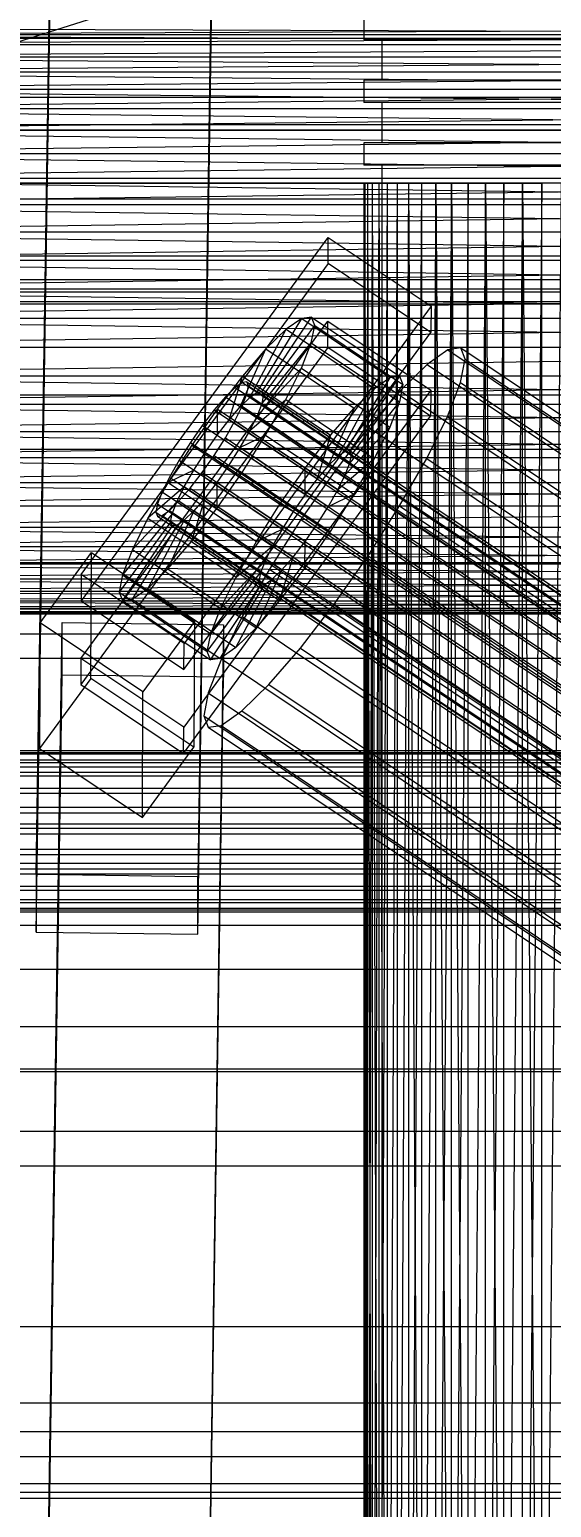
# Model space of a CAD drawing. Header units: millimetres. Extents: x -191664 to 191490, y -197311 to 10263.
# Drawn here: x -379.3 to -321.1, y -29967.7 to -29802.9 of the extents above; entities that cross this region are included whole.
import ezdxf

# ---------------------------------------------------------------- set-up
doc = ezdxf.new("R2010")
doc.units = ezdxf.units.MM
for name, color, linetype, lineweight in [('COTAS_USUARIO', 1, 'Continuous', 0), ('frontal_briquetadora', 7, 'Continuous', 0), ('frontal_C01', 7, 'Continuous', 0), ('frontal_C02', 7, 'Continuous', 0), ('frontal_C03', 7, 'Continuous', 0), ('frontal_secador', 7, 'Continuous', 0)]:
    doc.layers.add(name, color=color, linetype=linetype, lineweight=lineweight)
doc.dimstyles.new('PLANTA_100', dxfattribs={"dimtxt": 250, "dimasz": 150, "dimexe": 150, "dimexo": 80, "dimgap": 100, "dimtad": 1, "dimtih": 1, "dimtoh": 1, "dimdec": 1, "dimdsep": 46, "dimcen": 0.09, "dimclrd": 1, "dimclre": 1, "dimclrt": 1, "dimadec": 0, "dimazin": 0, "dimtfac": 1, "dimtdec": 4, "dimtofl": 0, "dimtmove": 0, "dimatfit": 3, "dimfxl": 1, "dimtolj": 1, "dimtzin": 0, "dimarcsym": 0})

# ---------------------------------------------------------------- blocks, each defined once
blk = doc.blocks.new('*D106')
at = {"layer": 'COTAS_USUARIO', "color": 1, "lineweight": -2, "transparency": 16777216}
for p, q in [((-1180, -29182.75), (-1180, -29032.75)), ((-60, -29332.75), (-1330, -29332.75)), ((-60, -29700), (-1330, -29700)), ((-1180, -29850), (-1180, -30000))]:
    blk.add_line(p, q, dxfattribs=at)
at = {"layer": 'COTAS_USUARIO', "color": 1, "transparency": 16777216}
for points in [[(-1205, -29182.75), (-1155, -29182.75), (-1180, -29332.75)], [(-1205, -29850), (-1155, -29850), (-1180, -29700)]]:
    blk.add_solid(points, dxfattribs=at)
at = {"layer": 'Defpoints', "color": 0, "transparency": 16777216}
for p in [(-1180, -29332.75), (20, -29332.75), (20, -29700)]:
    blk.add_point(p, dxfattribs=at)
blk = doc.blocks.new('*D109')
at = {"layer": 'COTAS_USUARIO', "color": 1, "lineweight": -2, "transparency": 16777216}
for p, q in [((-80, -28700), (-1350, -28700)), ((-1200, -31850), (-1200, -28850)), ((-80, -32000), (-1350, -32000))]:
    blk.add_line(p, q, dxfattribs=at)
at = {"layer": 'COTAS_USUARIO', "color": 1, "transparency": 16777216}
for points in [[(-1225, -28850), (-1175, -28850), (-1200, -28700)], [(-1225, -31850), (-1175, -31850), (-1200, -32000)]]:
    blk.add_solid(points, dxfattribs=at)
at = {"layer": 'Defpoints', "color": 0, "transparency": 16777216}
for p in [(-1200, -28700), (0, -28700), (0, -32000)]:
    blk.add_point(p, dxfattribs=at)
blk = doc.blocks.new('*D111')
at = {"layer": 'COTAS_USUARIO', "color": 1, "lineweight": -2, "transparency": 16777216}
for p, q in [((-80, -27700), (-1350, -27700)), ((-1200, -31850), (-1200, -27850)), ((-80, -32000), (-1350, -32000))]:
    blk.add_line(p, q, dxfattribs=at)
at = {"layer": 'COTAS_USUARIO', "color": 1, "transparency": 16777216}
for points in [[(-1225, -27850), (-1175, -27850), (-1200, -27700)], [(-1225, -31850), (-1175, -31850), (-1200, -32000)]]:
    blk.add_solid(points, dxfattribs=at)
at = {"layer": 'Defpoints', "color": 0, "transparency": 16777216}
for p in [(-1200, -27700), (0, -27700), (0, -32000)]:
    blk.add_point(p, dxfattribs=at)
blk = doc.blocks.new('*D121')
at = {"layer": 'COTAS_USUARIO', "color": 1, "lineweight": -2, "transparency": 16777216}
for p, q in [((-80, -29000), (-1350, -29000)), ((-1200, -31850), (-1200, -29150)), ((-80, -32000), (-1350, -32000))]:
    blk.add_line(p, q, dxfattribs=at)
at = {"layer": 'COTAS_USUARIO', "color": 1, "transparency": 16777216}
for points in [[(-1225, -29150), (-1175, -29150), (-1200, -29000)], [(-1225, -31850), (-1175, -31850), (-1200, -32000)]]:
    blk.add_solid(points, dxfattribs=at)
at = {"layer": 'Defpoints', "color": 0, "transparency": 16777216}
for p in [(-1200, -29000), (0, -29000), (0, -32000)]:
    blk.add_point(p, dxfattribs=at)

msp = doc.modelspace()

# ---------------------------------------------------------------- linework, layer by layer
at = {"layer": 'frontal_briquetadora', "color": 9, "true_color": 0xb9c3c2}
for p, q in [((-210, -29750), (-430, -29820)), ((-210, -29802.68), (-430, -29803.47)), ((-210, -29803.47), (-430, -29802.68)), ((-342, -29801.5), (-342, -29804)), ((-210, -29803.47), (-430, -29804.56)), ((-210, -29803.47), (-430, -29803.47)), ((-210, -29804.56), (-430, -29803.47)), ((-339.82, -29804), (-342, -29804)), ((-338.02, -29804), (-340, -29804)), ((-340, -29804), (-340, -29808.5)), ((-333.72, -29804), (-339.82, -29804)), ((-332.47, -29804), (-338.02, -29804)), ((-324.9, -29804), (-333.72, -29804)), ((-324.45, -29804), (-332.47, -29804)), ((-315.1, -29804), (-324.9, -29804)), ((-315.55, -29804), (-324.45, -29804)), ((-210, -29804.56), (-430, -29805.95)), ((-210, -29804.56), (-430, -29804.56)), ((-210, -29805.95), (-430, -29807.61)), ((-210, -29805.95), (-430, -29805.95)), ((-210, -29807.61), (-430, -29805.95)), ((-210, -29807.61), (-430, -29809.54)), ((-210, -29807.61), (-430, -29807.61)), ((-430, -29807.61), (-210, -29809.54)), ((-339.82, -29808.5), (-342, -29808.5)), ((-342, -29808.5), (-342, -29811)), ((-338.02, -29808.5), (-340, -29808.5)), ((-333.72, -29808.5), (-339.82, -29808.5)), ((-332.47, -29808.5), (-338.02, -29808.5)), ((-324.9, -29808.5), (-333.72, -29808.5)), ((-324.45, -29808.5), (-332.47, -29808.5)), ((-315.1, -29808.5), (-324.9, -29808.5)), ((-315.55, -29808.5), (-324.45, -29808.5)), ((-210, -29809.54), (-430, -29811.72)), ((-210, -29809.54), (-430, -29809.54)), ((-430, -29809.54), (-210, -29811.72)), ((-339.82, -29811), (-342, -29811)), ((-338.02, -29811), (-340, -29811)), ((-340, -29811), (-340, -29815.5)), ((-333.72, -29811), (-339.82, -29811)), ((-332.47, -29811), (-338.02, -29811)), ((-324.9, -29811), (-333.72, -29811)), ((-324.45, -29811), (-332.47, -29811)), ((-315.1, -29811), (-324.9, -29811)), ((-315.55, -29811), (-324.45, -29811)), ((-210, -29811.72), (-430, -29811.72)), ((-430, -29814.11), (-210, -29811.72)), ((-430, -29811.72), (-210, -29814.11)), ((-210, -29814.11), (-430, -29814.11)), ((-430, -29816.72), (-210, -29814.11)), ((-430, -29814.11), (-210, -29816.72)), ((-339.82, -29815.5), (-342, -29815.5)), ((-342, -29815.5), (-342, -29818)), ((-338.02, -29815.5), (-340, -29815.5)), ((-333.72, -29815.5), (-339.82, -29815.5)), ((-332.47, -29815.5), (-338.02, -29815.5)), ((-324.9, -29815.5), (-333.72, -29815.5)), ((-324.45, -29815.5), (-332.47, -29815.5)), ((-315.1, -29815.5), (-324.9, -29815.5)), ((-315.55, -29815.5), (-324.45, -29815.5)), ((-210, -29816.72), (-430, -29816.72)), ((-430, -29819.49), (-210, -29816.72)), ((-430, -29816.72), (-210, -29819.49)), ((-339.82, -29818), (-342, -29818)), ((-338.02, -29818), (-340, -29818)), ((-340, -29818), (-340, -29990)), ((-333.72, -29818), (-339.82, -29818)), ((-332.47, -29818), (-338.02, -29818)), ((-324.9, -29818), (-333.72, -29818)), ((-324.45, -29818), (-332.47, -29818)), ((-315.1, -29818), (-324.9, -29818)), ((-315.55, -29818), (-324.45, -29818)), ((-210, -29819.49), (-430, -29819.49)), ((-430, -29822.42), (-210, -29819.49)), ((-430, -29819.49), (-210, -29822.42)), ((-210, -29820), (-430, -29820)), ((-335.56, -29820), (-430, -29820)), ((-430, -29820), (-333.96, -29820)), ((-337.01, -29820), (-430, -29820)), ((-338.29, -29820), (-430, -29820)), ((-430, -29820), (-332.22, -29820)), ((-339.4, -29820), (-430, -29820)), ((-430, -29820), (-330.37, -29820)), ((-340.33, -29820), (-430, -29820)), ((-430, -29820), (-328.42, -29820)), ((-341.05, -29820), (-430, -29820)), ((-430, -29820), (-326.39, -29820)), ((-430, -29820), (-324.29, -29820)), ((-341.58, -29820), (-430, -29820)), ((-430, -29820), (-322.16, -29820)), ((-320, -29820), (-430, -29820)), ((-341.89, -29820), (-430, -29820)), ((-342, -29820), (-430, -29820)), ((-341.89, -29820), (-342, -30060)), ((-342, -29820), (-342, -30060)), ((-341.89, -29820), (-342, -29820)), ((-342, -29820), (-341.89, -30060)), ((-341.58, -29820), (-341.89, -30060)), ((-341.89, -29820), (-341.89, -30060)), ((-341.58, -29820), (-341.89, -29820)), ((-341.89, -29820), (-341.58, -30060)), ((-341.05, -29820), (-341.58, -30060)), ((-341.58, -29820), (-341.58, -30060)), ((-341.05, -29820), (-341.58, -29820)), ((-341.58, -29820), (-341.05, -30060)), ((-340.33, -29820), (-341.05, -30060)), ((-341.05, -29820), (-341.05, -30060)), ((-340.33, -29820), (-341.05, -29820)), ((-341.05, -29820), (-340.33, -30060)), ((-339.4, -29820), (-340.33, -30060)), ((-340.33, -29820), (-340.33, -30060)), ((-339.4, -29820), (-340.33, -29820)), ((-340.33, -29820), (-339.4, -30060)), ((-338.29, -29820), (-339.4, -30060)), ((-339.4, -29820), (-339.4, -30060)), ((-338.29, -29820), (-339.4, -29820)), ((-337.01, -29820), (-338.29, -30060)), ((-338.29, -29820), (-338.29, -30060)), ((-337.01, -29820), (-338.29, -29820)), ((-335.56, -29820), (-337.01, -30060)), ((-337.01, -29820), (-337.01, -30060)), ((-335.56, -29820), (-337.01, -29820)), ((-337.01, -29820), (-335.56, -30060)), ((-333.96, -29820), (-335.56, -30060)), ((-335.56, -29820), (-335.56, -30060)), ((-333.96, -29820), (-335.56, -29820)), ((-332.22, -29820), (-333.96, -30060)), ((-333.96, -30060), (-333.96, -29820)), ((-332.22, -29820), (-333.96, -29820)), ((-333.96, -29820), (-332.22, -30060)), ((-330.37, -29820), (-332.22, -30060)), ((-332.22, -30060), (-332.22, -29820)), ((-330.37, -29820), (-332.22, -29820)), ((-332.22, -29820), (-330.37, -30060)), ((-328.42, -29820), (-330.37, -30060)), ((-330.37, -30060), (-330.37, -29820)), ((-328.42, -29820), (-330.37, -29820)), ((-326.39, -29820), (-328.42, -30060)), ((-328.42, -30060), (-328.42, -29820)), ((-326.39, -29820), (-328.42, -29820)), ((-328.42, -29820), (-326.39, -30060)), ((-324.29, -29820), (-326.39, -30060)), ((-326.39, -30060), (-326.39, -29820)), ((-324.29, -29820), (-326.39, -29820)), ((-322.16, -29820), (-324.29, -30060)), ((-324.29, -30060), (-324.29, -29820)), ((-322.16, -29820), (-324.29, -29820)), ((-324.29, -29820), (-322.16, -30060)), ((-320, -29820), (-322.16, -30060)), ((-322.16, -30060), (-322.16, -29820)), ((-320, -29820), (-322.16, -29820)), ((-210, -29822.42), (-430, -29822.42)), ((-430, -29825.47), (-210, -29822.42)), ((-430, -29822.42), (-210, -29825.47)), ((-210, -29825.47), (-430, -29825.47)), ((-430, -29828.61), (-210, -29825.47)), ((-430, -29825.47), (-210, -29828.61)), ((-210, -29828.61), (-430, -29828.61)), ((-430, -29831.82), (-210, -29828.61)), ((-430, -29828.61), (-210, -29831.82)), ((-210, -29831.82), (-430, -29835.05)), ((-210, -29831.82), (-430, -29831.82)), ((-430, -29831.82), (-210, -29835.05)), ((-210, -29835.05), (-430, -29838.28)), ((-430, -29835.05), (-210, -29835.05)), ((-210, -29838.28), (-430, -29835.05)), ((-210, -29838.28), (-430, -29841.49)), ((-430, -29838.28), (-210, -29838.28)), ((-210, -29841.49), (-430, -29844.63)), ((-430, -29841.49), (-210, -29841.49)), ((-210, -29844.63), (-430, -29841.49)), ((-210, -29844.63), (-430, -29847.68)), ((-430, -29844.63), (-210, -29844.63)), ((-210, -29847.68), (-430, -29844.63)), ((-210, -29847.68), (-430, -29850.61)), ((-430, -29847.68), (-210, -29847.68)), ((-210, -29850.61), (-430, -29847.68)), ((-210, -29850.61), (-430, -29853.38)), ((-430, -29850.61), (-210, -29850.61)), ((-210, -29853.38), (-430, -29850.61)), ((-210, -29853.38), (-430, -29855.98)), ((-430, -29853.38), (-210, -29853.38)), ((-210, -29855.98), (-430, -29853.38)), ((-210, -29855.98), (-430, -29858.38)), ((-430, -29855.98), (-210, -29855.98)), ((-210, -29858.38), (-430, -29858.38)), ((-210, -29858.38), (-430, -29860.56)), ((-210, -29860.56), (-430, -29858.38)), ((-210, -29860.56), (-430, -29860.56)), ((-210, -29860.56), (-430, -29862.49)), ((-210, -29862.49), (-430, -29860.56)), ((-210, -29862.49), (-430, -29862.49)), ((-210, -29862.49), (-430, -29864.15)), ((-210, -29864.15), (-430, -29862.49)), ((-210, -29864.15), (-430, -29864.15)), ((-210, -29864.15), (-430, -29865.54)), ((-210, -29865.54), (-430, -29864.15)), ((-210, -29865.54), (-430, -29865.54)), ((-210, -29865.54), (-430, -29866.63)), ((-210, -29866.63), (-430, -29865.54)), ((-210, -29866.63), (-430, -29866.63)), ((-210, -29866.63), (-430, -29867.42)), ((-210, -29867.42), (-430, -29866.63)), ((-210, -29867.42), (-430, -29867.42)), ((-210, -29867.42), (-430, -29867.89)), ((-210, -29867.89), (-430, -29867.42)), ((-210, -29867.89), (-430, -29867.89)), ((-210, -29867.89), (-430, -29868.05)), ((-210, -29868.05), (-430, -29867.89)), ((-210, -29868.05), (-430, -29868.05))]:
    msp.add_line(p, q, dxfattribs=at)
at = {"layer": 'frontal_C01', "color": 139, "true_color": 0x354b57}
for p, q in [((-378.51, -29897.11), (-375.64, -29705.17)), ((-357.65, -29705.41), (-360.51, -29897.36)), ((-378.51, -29903.52), (-375.64, -29711.57)), ((-360.51, -29903.76), (-357.65, -29711.81)), ((450, -29810.44), (-450, -29810.44)), ((450, -29830.79), (-450, -29830.79)), ((-450, -29843.6), (450, -29843.6)), ((-425, -29891.43), (425, -29891.43)), ((-360.51, -29897.36), (-378.51, -29897.11)), ((-378.51, -29897.11), (-378.51, -29903.52)), ((-360.51, -29903.76), (-360.51, -29897.36)), ((425, -29902.8), (-425, -29902.8)), ((-378.51, -29903.52), (-360.51, -29903.76)), ((425, -29907.7), (-425, -29907.7)), ((-425, -29919.06), (425, -29919.06))]:
    msp.add_line(p, q, dxfattribs=at)
at = {"layer": 'frontal_C02', "color": 139, "true_color": 0x354b57}
for p, q in [((-373.5, -29863.63), (-345.97, -29826.04)), ((-345.98, -29828.96), (-345.97, -29826.04)), ((-345.97, -29826.04), (-334.5, -29833.72)), ((-345.98, -29828.96), (-373.51, -29866.56)), ((-334.51, -29836.65), (-345.98, -29828.96)), ((-334.5, -29833.72), (-362.03, -29871.32)), ((-334.5, -29833.72), (-334.51, -29836.65)), ((-373.54, -29872.99), (-346.01, -29835.39)), ((-346.02, -29838.32), (-346.01, -29835.39)), ((-346.01, -29835.39), (-334.54, -29843.08)), ((-362.04, -29874.24), (-334.51, -29836.65)), ((-346.02, -29838.32), (-373.55, -29875.91)), ((-334.55, -29846), (-346.02, -29838.32)), ((-334.54, -29843.08), (-362.07, -29880.67)), ((-334.54, -29843.08), (-334.55, -29846)), ((-362.08, -29883.59), (-334.55, -29846)), ((-378.09, -29869.02), (-372.35, -29861.19)), ((-372.41, -29875.22), (-372.35, -29861.19)), ((-372.35, -29861.19), (-360.88, -29868.87)), ((-373.5, -29863.63), (-373.51, -29866.56)), ((-362.03, -29871.32), (-373.5, -29863.63)), ((-373.51, -29866.56), (-362.04, -29874.24)), ((-378.51, -30062.77), (-375.64, -29869)), ((-378.09, -29869.02), (-378.14, -29883.05)), ((-366.62, -29876.71), (-378.09, -29869.02)), ((-375.64, -29874.85), (-375.64, -29869)), ((-375.64, -29869), (-357.65, -29869.25)), ((-360.88, -29868.87), (-366.62, -29876.71)), ((-360.88, -29868.87), (-360.94, -29882.9)), ((-357.65, -29869.25), (-360.51, -30063.01)), ((-357.65, -29869.25), (-357.65, -29875.09)), ((-362.04, -29874.24), (-362.03, -29871.32)), ((-373.54, -29872.99), (-373.55, -29875.91)), ((-362.07, -29880.67), (-373.54, -29872.99)), ((-378.51, -30068.61), (-375.64, -29874.85)), ((-372.41, -29875.22), (-378.14, -29883.05)), ((-357.65, -29875.09), (-375.64, -29874.85)), ((-360.94, -29882.9), (-372.41, -29875.22)), ((-360.51, -30068.86), (-357.65, -29875.09)), ((-373.55, -29875.91), (-362.08, -29883.59)), ((-366.68, -29890.73), (-366.62, -29876.71)), ((-362.08, -29883.59), (-362.07, -29880.67)), ((-378.14, -29883.05), (-366.68, -29890.73)), ((-366.68, -29890.73), (-360.94, -29882.9)), ((-450, -29914.05), (450, -29914.05)), ((450, -29925.74), (-450, -29925.74)), ((450, -29947.52), (-450, -29947.52)), ((-450, -29959.21), (450, -29959.21))]:
    msp.add_line(p, q, dxfattribs=at)
at = {"layer": 'frontal_C02', "color": 155, "true_color": 0x617580}
for p, q in [((-353.89, -29843.32), (-348.92, -29835.08)), ((-353.38, -29843.25), (-347.84, -29834.93)), ((-348.92, -29835.08), (-350.65, -29836.29)), ((-347.84, -29834.93), (-348.92, -29835.08)), ((-348.92, -29835.08), (-339.09, -29841.66)), ((-347.84, -29834.93), (-338.01, -29841.52)), ((-347.47, -29835.86), (-347.84, -29834.93)), ((-354.71, -29843.9), (-350.65, -29836.29)), ((-353.21, -29843.69), (-347.47, -29835.86)), ((-350.65, -29836.29), (-352.9, -29838.49)), ((-350.65, -29836.29), (-340.82, -29842.88)), ((-347.85, -29837.8), (-347.47, -29835.86)), ((-347.47, -29835.86), (-337.64, -29842.45)), ((-355.78, -29844.94), (-352.9, -29838.49)), ((-352.9, -29838.49), (-355.53, -29841.53)), ((-353.38, -29844.61), (-347.85, -29837.8)), ((-352.9, -29838.49), (-343.07, -29845.08)), ((-348.94, -29840.63), (-347.85, -29837.8)), ((-347.85, -29837.8), (-338.02, -29844.39)), ((-353.9, -29845.95), (-348.94, -29840.63)), ((-350.68, -29844.14), (-348.94, -29840.63)), ((-348.94, -29840.63), (-339.11, -29847.22)), ((-355.53, -29841.53), (-358.34, -29845.19)), ((-357.02, -29846.38), (-355.53, -29841.53)), ((-355.53, -29841.53), (-345.7, -29848.11)), ((-339.09, -29841.66), (-344.06, -29849.91)), ((-338.01, -29841.52), (-343.55, -29849.84)), ((-340.82, -29842.88), (-339.09, -29841.66)), ((-339.09, -29841.66), (-338.01, -29841.52)), ((-338.01, -29841.52), (-337.64, -29842.45)), ((-355.78, -29844.94), (-354.71, -29843.9)), ((-354.71, -29843.9), (-353.89, -29843.32)), ((-344.88, -29850.48), (-354.71, -29843.9)), ((-353.89, -29843.32), (-353.38, -29843.25)), ((-344.06, -29849.91), (-353.89, -29843.32)), ((-343.55, -29849.84), (-353.38, -29843.25)), ((-353.38, -29843.25), (-353.21, -29843.69)), ((-353.21, -29843.69), (-353.38, -29844.61)), ((-343.38, -29850.28), (-353.21, -29843.69)), ((-340.82, -29842.88), (-344.88, -29850.48)), ((-337.64, -29842.45), (-343.38, -29850.28)), ((-343.07, -29845.08), (-340.82, -29842.88)), ((-337.64, -29842.45), (-338.02, -29844.39)), ((-358.34, -29845.19), (-361.17, -29849.23)), ((-358.34, -29845.19), (-358.36, -29848.11)), ((-348.52, -29851.77), (-358.34, -29845.19)), ((-357.02, -29846.38), (-355.78, -29844.94)), ((-345.95, -29851.52), (-355.78, -29844.94)), ((-354.72, -29847.62), (-350.68, -29844.14)), ((-353.38, -29844.61), (-353.9, -29845.95)), ((-343.55, -29851.2), (-353.38, -29844.61)), ((-352.94, -29848.11), (-350.68, -29844.14)), ((-350.68, -29844.14), (-340.85, -29850.73)), ((-343.07, -29845.08), (-345.95, -29851.52)), ((-345.7, -29848.11), (-343.07, -29845.08)), ((-338.02, -29844.39), (-343.55, -29851.2)), ((-338.02, -29844.39), (-339.11, -29847.22)), ((-358.36, -29848.11), (-357.02, -29846.38)), ((-347.19, -29852.96), (-357.02, -29846.38)), ((-353.9, -29845.95), (-354.72, -29847.62)), ((-344.07, -29852.54), (-353.9, -29845.95)), ((-339.11, -29847.22), (-344.07, -29852.54)), ((-339.11, -29847.22), (-340.85, -29850.73)), ((-359.69, -29850.02), (-358.36, -29848.11)), ((-358.36, -29848.11), (-348.53, -29854.7)), ((-354.72, -29847.62), (-355.8, -29849.49)), ((-355.8, -29849.49), (-352.94, -29848.11)), ((-355.57, -29852.25), (-352.94, -29848.11)), ((-344.9, -29854.2), (-354.72, -29847.62)), ((-352.94, -29848.11), (-343.11, -29854.69)), ((-348.52, -29851.77), (-345.7, -29848.11)), ((-345.7, -29848.11), (-347.19, -29852.96)), ((-361.17, -29849.23), (-363.8, -29853.37)), ((-359.69, -29850.02), (-361.17, -29849.23)), ((-361.17, -29849.23), (-351.34, -29855.81)), ((-360.94, -29851.99), (-359.69, -29850.02)), ((-349.86, -29856.61), (-359.69, -29850.02)), ((-355.8, -29849.49), (-357.04, -29851.46)), ((-345.97, -29856.08), (-355.8, -29849.49)), ((-344.88, -29850.48), (-345.95, -29851.52)), ((-344.06, -29849.91), (-344.88, -29850.48)), ((-343.55, -29849.84), (-344.06, -29849.91)), ((-343.38, -29850.28), (-343.55, -29849.84)), ((-343.55, -29851.2), (-343.38, -29850.28)), ((-360.94, -29851.99), (-363.8, -29853.37)), ((-362.01, -29853.86), (-360.94, -29851.99)), ((-351.11, -29858.57), (-360.94, -29851.99)), ((-358.39, -29856.29), (-355.57, -29852.25)), ((-357.04, -29851.46), (-358.38, -29853.37)), ((-357.04, -29851.46), (-355.57, -29852.25)), ((-347.21, -29858.04), (-357.04, -29851.46)), ((-355.57, -29852.25), (-345.74, -29858.84)), ((-351.34, -29855.81), (-348.52, -29851.77)), ((-348.53, -29854.7), (-348.52, -29851.77)), ((-345.95, -29851.52), (-347.19, -29852.96)), ((-340.85, -29850.73), (-344.9, -29854.2)), ((-344.07, -29852.54), (-343.55, -29851.2)), ((-340.85, -29850.73), (-343.11, -29854.69)), ((-363.8, -29853.37), (-366.06, -29857.34)), ((-362.01, -29853.86), (-366.06, -29857.34)), ((-363.8, -29853.37), (-353.97, -29859.96)), ((-362.83, -29855.53), (-362.01, -29853.86)), ((-352.18, -29860.45), (-362.01, -29853.86)), ((-358.38, -29853.37), (-359.71, -29855.11)), ((-358.38, -29853.37), (-358.39, -29856.29)), ((-348.55, -29859.96), (-358.38, -29853.37)), ((-347.19, -29852.96), (-348.53, -29854.7)), ((-344.9, -29854.2), (-344.07, -29852.54)), ((-362.83, -29855.53), (-367.79, -29860.85)), ((-363.35, -29856.87), (-362.83, -29855.53)), ((-353, -29862.12), (-362.83, -29855.53)), ((-359.71, -29855.11), (-361.21, -29859.96)), ((-359.71, -29855.11), (-360.96, -29856.54)), ((-349.88, -29861.69), (-359.71, -29855.11)), ((-348.53, -29854.7), (-349.86, -29856.61)), ((-345.97, -29856.08), (-344.9, -29854.2)), ((-343.11, -29854.69), (-345.97, -29856.08)), ((-343.11, -29854.69), (-345.74, -29858.84)), ((-363.35, -29856.87), (-368.89, -29863.68)), ((-360.96, -29856.54), (-363.84, -29862.99)), ((-363.53, -29857.79), (-363.35, -29856.87)), ((-353.52, -29863.45), (-363.35, -29856.87)), ((-360.96, -29856.54), (-362.03, -29857.58)), ((-361.21, -29859.96), (-358.39, -29856.29)), ((-351.13, -29863.13), (-360.96, -29856.54)), ((-358.39, -29856.29), (-348.56, -29862.88)), ((-353.97, -29859.96), (-351.34, -29855.81)), ((-351.34, -29855.81), (-349.86, -29856.61)), ((-349.86, -29856.61), (-351.11, -29858.57)), ((-347.21, -29858.04), (-345.97, -29856.08)), ((-363.53, -29857.79), (-369.27, -29865.62)), ((-363.36, -29858.23), (-368.9, -29866.55)), ((-362.84, -29858.16), (-367.82, -29866.4)), ((-366.06, -29857.34), (-367.79, -29860.85)), ((-362.03, -29857.58), (-366.09, -29865.19)), ((-366.06, -29857.34), (-356.23, -29863.92)), ((-363.36, -29858.23), (-363.53, -29857.79)), ((-353.7, -29864.37), (-363.53, -29857.79)), ((-362.84, -29858.16), (-363.36, -29858.23)), ((-353.53, -29864.82), (-363.36, -29858.23)), ((-362.03, -29857.58), (-362.84, -29858.16)), ((-353.01, -29864.75), (-362.84, -29858.16)), ((-352.2, -29864.17), (-362.03, -29857.58)), ((-353.97, -29859.96), (-351.11, -29858.57)), ((-351.11, -29858.57), (-352.18, -29860.45)), ((-345.74, -29858.84), (-348.56, -29862.88)), ((-348.55, -29859.96), (-347.21, -29858.04)), ((-345.74, -29858.84), (-347.21, -29858.04)), ((-363.84, -29862.99), (-361.21, -29859.96)), ((-361.21, -29859.96), (-351.38, -29866.54)), ((-356.23, -29863.92), (-353.97, -29859.96)), ((-356.23, -29863.92), (-352.18, -29860.45)), ((-352.18, -29860.45), (-353, -29862.12)), ((-349.88, -29861.69), (-348.55, -29859.96)), ((-348.56, -29862.88), (-348.55, -29859.96)), ((-367.79, -29860.85), (-368.89, -29863.68)), ((-367.79, -29860.85), (-357.96, -29867.44)), ((-357.96, -29867.44), (-353, -29862.12)), ((-353, -29862.12), (-353.52, -29863.45)), ((-351.38, -29866.54), (-349.88, -29861.69)), ((-351.13, -29863.13), (-349.88, -29861.69)), ((-368.89, -29863.68), (-369.27, -29865.62)), ((-368.89, -29863.68), (-359.06, -29870.26)), ((-366.09, -29865.19), (-363.84, -29862.99)), ((-363.84, -29862.99), (-354.01, -29869.58)), ((-359.06, -29870.26), (-353.52, -29863.45)), ((-354.01, -29869.58), (-351.13, -29863.13)), ((-353.52, -29863.45), (-353.7, -29864.37)), ((-352.2, -29864.17), (-351.13, -29863.13)), ((-348.56, -29862.88), (-351.38, -29866.54)), ((-367.82, -29866.4), (-366.09, -29865.19)), ((-366.09, -29865.19), (-356.26, -29871.77)), ((-359.44, -29872.21), (-353.7, -29864.37)), ((-359.07, -29873.14), (-353.53, -29864.82)), ((-357.99, -29872.99), (-353.01, -29864.75)), ((-357.96, -29867.44), (-356.23, -29863.92)), ((-356.26, -29871.77), (-352.2, -29864.17)), ((-353.7, -29864.37), (-353.53, -29864.82)), ((-353.53, -29864.82), (-353.01, -29864.75)), ((-353.01, -29864.75), (-352.2, -29864.17)), ((-369.27, -29865.62), (-368.9, -29866.55)), ((-369.27, -29865.62), (-359.44, -29872.21)), ((-368.9, -29866.55), (-367.82, -29866.4)), ((-368.9, -29866.55), (-359.07, -29873.14)), ((-367.82, -29866.4), (-357.99, -29872.99)), ((-351.38, -29866.54), (-354.01, -29869.58)), ((-359.06, -29870.26), (-357.96, -29867.44)), ((-359.44, -29872.21), (-359.06, -29870.26)), ((-354.01, -29869.58), (-356.26, -29871.77)), ((-356.26, -29871.77), (-357.99, -29872.99)), ((-359.07, -29873.14), (-359.44, -29872.21)), ((-357.99, -29872.99), (-359.07, -29873.14))]:
    msp.add_line(p, q, dxfattribs=at)
at = {"layer": 'frontal_C02', "color": 252, "true_color": 0x83939a}
for p, q in [((-332.63, -29838.58), (-334.94, -29840.21)), ((-331.18, -29838.38), (-332.63, -29838.58)), ((-332.63, -29838.58), (-148.32, -29962.07)), ((-330.69, -29839.63), (-331.18, -29838.38)), ((-331.18, -29838.38), (-146.87, -29961.87)), ((-334.94, -29840.21), (-337.95, -29843.15)), ((-334.94, -29840.21), (-150.63, -29963.69)), ((-331.2, -29842.23), (-330.69, -29839.63)), ((-330.69, -29839.63), (-146.38, -29963.11)), ((-332.66, -29846.01), (-331.2, -29842.23)), ((-331.2, -29842.23), (-146.89, -29965.71)), ((-337.95, -29843.15), (-341.46, -29847.2)), ((-337.95, -29843.15), (-153.64, -29966.63)), ((-341.46, -29847.2), (-345.23, -29852.1)), ((-341.46, -29847.2), (-157.15, -29970.69)), ((-334.98, -29850.7), (-332.66, -29846.01)), ((-332.66, -29846.01), (-148.35, -29969.49)), ((-345.23, -29852.1), (-349, -29857.5)), ((-160.92, -29975.58), (-345.23, -29852.1)), ((-338, -29856), (-334.98, -29850.7)), ((-334.98, -29850.7), (-150.67, -29974.19)), ((-341.52, -29861.54), (-338, -29856)), ((-338, -29856), (-153.69, -29979.49)), ((-349, -29857.5), (-352.52, -29863.04)), ((-349, -29857.5), (-164.69, -29980.98)), ((-345.29, -29866.94), (-341.52, -29861.54)), ((-341.52, -29861.54), (-157.21, -29985.03)), ((-352.52, -29863.04), (-355.54, -29868.34)), ((-352.52, -29863.04), (-168.21, -29986.52)), ((-349.06, -29871.84), (-345.29, -29866.94)), ((-345.29, -29866.94), (-160.98, -29990.43)), ((-355.54, -29868.34), (-357.86, -29873.04)), ((-355.54, -29868.34), (-171.23, -29991.82)), ((-352.57, -29875.9), (-349.06, -29871.84)), ((-349.06, -29871.84), (-164.75, -29995.32)), ((-357.86, -29873.04), (-359.33, -29876.82)), ((-357.86, -29873.04), (-173.55, -29996.52)), ((-359.33, -29876.82), (-359.83, -29879.41)), ((-359.33, -29876.82), (-175.02, -30000.3)), ((-355.58, -29878.84), (-352.57, -29875.9)), ((-352.57, -29875.9), (-168.26, -29999.38)), ((-359.83, -29879.41), (-359.34, -29880.66)), ((-359.83, -29879.41), (-175.52, -30002.9)), ((-357.89, -29880.46), (-355.58, -29878.84)), ((-355.58, -29878.84), (-171.28, -30002.32)), ((-359.34, -29880.66), (-357.89, -29880.46)), ((-359.34, -29880.66), (-175.03, -30004.14)), ((-357.89, -29880.46), (-173.58, -30003.94))]:
    msp.add_line(p, q, dxfattribs=at)
at = {"layer": 'frontal_C02', "color": 9, "true_color": 0xbac6cb}
for p, q in [((-355.53, -29842.22), (-356.35, -29842.8)), ((-355.02, -29842.15), (-355.53, -29842.22)), ((-355.53, -29842.22), (-141.73, -29985.46)), ((-354.84, -29842.59), (-355.02, -29842.15)), ((-355.02, -29842.15), (-141.22, -29985.39)), ((-357.42, -29843.84), (-358.66, -29845.28)), ((-356.35, -29842.8), (-357.42, -29843.84)), ((-357.42, -29843.84), (-143.62, -29987.08)), ((-356.35, -29842.8), (-142.55, -29986.04)), ((-355.54, -29844.85), (-355.02, -29843.51)), ((-355.02, -29843.51), (-354.84, -29842.59)), ((-355.02, -29843.51), (-141.22, -29986.76)), ((-354.84, -29842.59), (-141.04, -29985.84)), ((-358.66, -29845.28), (-360, -29847.01)), ((-358.66, -29845.28), (-144.86, -29988.52)), ((-356.36, -29846.52), (-355.54, -29844.85)), ((-355.54, -29844.85), (-141.74, -29988.09)), ((-360, -29847.01), (-361.33, -29848.93)), ((-146.2, -29990.25), (-360, -29847.01)), ((-357.43, -29848.4), (-356.36, -29846.52)), ((-356.36, -29846.52), (-142.56, -29989.76)), ((-361.33, -29848.93), (-362.58, -29850.89)), ((-361.33, -29848.93), (-147.53, -29992.17)), ((-358.68, -29850.36), (-357.43, -29848.4)), ((-357.43, -29848.4), (-143.64, -29991.64)), ((-360.02, -29852.27), (-358.68, -29850.36)), ((-358.68, -29850.36), (-144.88, -29993.6)), ((-362.58, -29850.89), (-363.65, -29852.77)), ((-362.58, -29850.89), (-148.78, -29994.13)), ((-363.65, -29852.77), (-364.47, -29854.43)), ((-363.65, -29852.77), (-149.85, -29996.01)), ((-361.35, -29854.01), (-360.02, -29852.27)), ((-360.02, -29852.27), (-146.22, -29995.51)), ((-364.47, -29854.43), (-364.99, -29855.77)), ((-364.47, -29854.43), (-150.67, -29997.67)), ((-363.66, -29856.49), (-362.6, -29855.44)), ((-362.6, -29855.44), (-361.35, -29854.01)), ((-362.6, -29855.44), (-148.8, -29998.69)), ((-361.35, -29854.01), (-147.55, -29997.25)), ((-364.99, -29855.77), (-365.17, -29856.69)), ((-365.17, -29856.69), (-364.99, -29857.13)), ((-365.17, -29856.69), (-151.37, -29999.93)), ((-364.99, -29855.77), (-151.19, -29999.01)), ((-364.99, -29857.13), (-364.48, -29857.06)), ((-364.99, -29857.13), (-151.2, -30000.37)), ((-364.48, -29857.06), (-363.66, -29856.49)), ((-364.48, -29857.06), (-150.68, -30000.3)), ((-363.66, -29856.49), (-149.86, -29999.73)), ((-440, -29883.26), (440, -29883.26)), ((-440, -29883.48), (440, -29883.48)), ((-440, -29883.65), (440, -29883.65)), ((-440, -29884.31), (440, -29884.31)), ((-440, -29884.62), (440, -29884.62)), ((-440, -29885.67), (440, -29885.67)), ((-440, -29886.11), (440, -29886.11)), ((-440, -29887.48), (440, -29887.48)), ((-440, -29888.03), (440, -29888.03)), ((440, -29889.62), (-440, -29889.62)), ((-440, -29890.23), (440, -29890.23)), ((-440, -29891.94), (440, -29891.94)), ((-440, -29892.57), (440, -29892.57)), ((-440, -29894.28), (440, -29894.28)), ((-440, -29894.88), (440, -29894.88)), ((-440, -29896.48), (440, -29896.48)), ((-440, -29897.02), (440, -29897.02)), ((-440, -29898.39), (440, -29898.39)), ((-440, -29898.83), (440, -29898.83)), ((-440, -29899.89), (440, -29899.89)), ((-440, -29900.2), (440, -29900.2)), ((-440, -29900.86), (440, -29900.86)), ((-440, -29901.02), (440, -29901.02)), ((-440, -29901.25), (440, -29901.25))]:
    msp.add_line(p, q, dxfattribs=at)
at = {"layer": 'frontal_C03', "color": 139, "true_color": 0x354b57}
for p, q in [((-450, -29885.09), (450, -29885.09)), ((450, -29895.86), (-450, -29895.86)), ((450, -29918.8), (-450, -29918.8)), ((-450, -29929.57), (450, -29929.57))]:
    msp.add_line(p, q, dxfattribs=at)
at = {"layer": 'frontal_secador', "color": 253, "true_color": 0xa4b0b5}
for p, q in [((1360, -29803.85), (-1360, -29803.85)), ((1360, -29813.5), (-1360, -29813.5)), ((1250, -29814.08), (-1250, -29814.08)), ((1360, -29821.78), (-1360, -29821.78)), ((1360, -29828.14), (-1360, -29828.14)), ((1360, -29832.14), (-1360, -29832.14)), ((1360, -29833.5), (-1360, -29833.5)), ((1250, -29833.25), (-1250, -29833.25)), ((1250, -29849.71), (-1250, -29849.71)), ((1250, -29862.35), (-1250, -29862.35)), ((1250, -29870.29), (-1250, -29870.29)), ((1250, -29873), (-1250, -29873))]:
    msp.add_line(p, q, dxfattribs=at)
at = {"layer": 'frontal_secador', "color": 254, "true_color": 0xd2d7cc}
msp.add_line((-1250, -29956), (1250, -29956), dxfattribs=at)
at = {"layer": 'frontal_secador', "color": 253, "true_color": 0xa8b3b5}
for p, q in [((-1250, -29962), (1250, -29962)), ((1250, -29966), (-1250, -29966))]:
    msp.add_line(p, q, dxfattribs=at)
at = {"layer": 'frontal_secador', "color": 9, "true_color": 0xc7cdbf}
for p, q in [((-1250, -29965), (1250, -29965)), ((-1250, -29966.66), (1250, -29966.66))]:
    msp.add_line(p, q, dxfattribs=at)

# ---------------------------------------------------------------- dimensions: what is measured, and where the dimension line sits
at = {"layer": 'COTAS_USUARIO'}
for p1, p2, picture, middle in [((0, -32000), (0, -27700), '*D111', (-1200, -29850)), ((0, -32000), (0, -28700), '*D109', (-1200, -30350)), ((0, -32000), (0, -29000), '*D121', (-1200, -30500)), ((20, -29700), (20, -29332.75), '*D106', (-1180, -29516.375))]:
    dim = msp.add_aligned_dim(p1=p1, p2=p2, distance=1200, dimstyle='PLANTA_100', dxfattribs=at)
    dim.commit()
    dim.dimension.update_dxf_attribs({"geometry": picture, "text_midpoint": middle})

doc.saveas('drawing.dxf')
